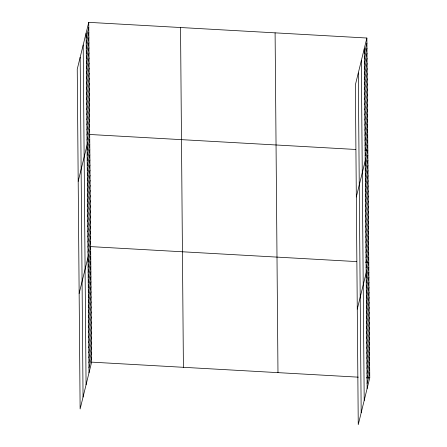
<?xml version="1.0" encoding="UTF-8"?>
<svg xmlns="http://www.w3.org/2000/svg" width="447" height="447" viewBox="0 0 447 447"><rect width="100%" height="100%" fill="white"/><g stroke="black" fill="none" stroke-linecap="round" stroke-linejoin="round"><path stroke-width="0.67" d="M88.746 22.35L77.242 69.19L80.125 408.977L91.629 362.137L88.746 22.35L366.875 38.023L369.758 377.81L358.254 424.65L355.371 84.863L366.875 38.023M86.159 38.146L88.791 27.446M86.204 43.242L88.83 32.542M86.249 48.343L88.875 37.643M86.293 53.439L88.919 42.739M86.332 58.535L88.964 47.835M86.377 63.63L89.003 52.93M86.422 68.726L89.048 58.026M86.461 73.828L89.093 63.122M86.506 78.923L89.137 68.223M86.55 84.019L89.176 73.319M86.595 89.115L89.221 78.415M86.634 94.211L89.266 83.511M86.679 99.307L89.311 88.607M86.724 104.408L89.35 93.702M86.768 109.504L89.394 98.804M86.807 114.6L89.439 103.9M86.852 119.695L89.478 108.995M86.897 124.791L89.523 114.091M86.941 129.887L89.568 119.187M86.981 134.988L89.612 124.288M87.025 140.084L89.651 129.384M78.191 181.32L89.696 134.48L355.717 149.466M87.115 150.276L89.741 139.576M87.154 155.372L89.786 144.672M87.199 160.473L89.825 149.767M87.243 165.569L89.869 154.869M87.282 170.665L89.914 159.965M87.327 175.76L89.959 165.06M87.372 180.856L89.998 170.156M87.416 185.952L90.043 175.252M87.456 191.053L90.087 180.353M87.5 196.149L90.132 185.449M87.545 201.245L90.171 190.545M87.59 206.341L90.216 195.641M87.629 211.437L90.26 200.737M87.673 216.538L90.3 205.832M87.718 221.634L90.344 210.934M87.763 226.73L90.389 216.03M87.802 231.825L90.434 221.125M87.847 236.921L90.473 226.221M87.891 242.017L90.517 231.317M87.936 247.118L90.562 236.413M87.975 252.214L90.607 241.514M79.141 293.45L90.646 246.61L356.667 261.596M88.065 262.333L90.691 251.633M88.104 267.356L90.735 256.656M88.148 272.379L90.775 261.679M88.188 277.403L90.819 266.703M88.232 282.426L90.858 271.726M88.277 287.449L90.903 276.749M88.316 292.472L90.948 281.772M88.361 297.495L90.987 286.795M88.405 302.518L91.032 291.813M88.445 307.542L91.076 296.836M88.489 312.559L91.115 301.859M88.528 317.582L91.16 306.882M88.573 322.605L91.199 311.905M88.618 327.629L91.244 316.929M88.657 332.652L91.289 321.952M88.702 337.675L91.328 326.975M88.746 342.698L91.372 331.998M88.785 347.721L91.417 337.021M88.83 352.744L91.456 342.044M88.869 357.768L91.501 347.068M88.914 362.791L91.54 352.091M88.959 367.814L91.585 357.114M364.294 53.819L366.92 43.119M364.339 58.915L366.965 48.215M364.378 64.01L367.009 53.31M364.422 69.106L367.048 58.406M364.467 74.208L367.093 63.508M364.506 79.303L367.138 68.603M364.551 84.399L367.183 73.699M364.596 89.495L367.222 78.795M364.64 94.591L367.266 83.891M364.679 99.692L367.311 88.987M364.724 104.788L367.356 94.088M364.769 109.884L367.395 99.184M364.813 114.98L367.44 104.28M364.853 120.075L367.484 109.375M364.897 125.171L367.529 114.471M364.942 130.273L367.568 119.567M364.987 135.368L367.613 124.668M365.026 140.464L367.657 129.764M365.07 145.56L367.697 134.86M365.115 150.656L367.741 139.956M365.16 155.752L367.786 145.052M356.32 196.993L367.831 150.153L365.277 150.008M365.244 165.949L367.87 155.249M365.288 171.045L367.915 160.344M365.328 176.14L367.959 165.44M365.372 181.236L368.004 170.536M365.417 186.338L368.043 175.632M365.462 191.433L368.088 180.733M365.501 196.529L368.132 185.829M365.545 201.625L368.177 190.925M365.59 206.721L368.216 196.021M365.635 211.817L368.261 201.116M365.674 216.918L368.306 206.218M365.719 222.014L368.345 211.314M365.763 227.11L368.389 216.409M365.808 232.205L368.434 221.505M365.847 237.301L368.479 226.601M365.892 242.403L368.518 231.697M365.937 247.498L368.563 236.798M365.981 252.594L368.607 241.894M366.02 257.69L368.652 246.99M366.065 262.786L368.691 252.086M366.11 267.882L368.736 257.181M357.276 309.123L368.781 262.277L365.59 262.098M366.194 278.006L368.82 267.3M366.238 283.024L368.864 272.324M366.277 288.047L368.909 277.347M366.322 293.07L368.948 282.37M366.367 298.093L368.993 287.393M366.406 303.116L369.038 292.416M366.451 308.139L369.077 297.439M366.49 313.163L369.121 302.463M366.534 318.186L369.161 307.486M366.579 323.209L369.205 312.509M366.618 328.232L369.25 317.532M366.663 333.255L369.289 322.555M366.708 338.278L369.334 327.578M366.747 343.302L369.378 332.602M366.791 348.325L369.418 337.625M366.831 353.348L369.462 342.648M366.875 358.371L369.501 347.671M366.92 363.394L369.546 352.694M366.959 368.417L369.591 357.717M367.004 373.441L369.63 362.74M367.048 378.464L369.675 367.764M367.088 383.487L369.719 372.787M91.629 362.137L358.287 377.162M366.574 377.626L369.758 377.81M364.249 48.723L367.132 388.51M361.321 60.647L364.204 400.434M358.304 72.939L361.182 412.721M275.095 32.849L277.978 372.636M180.532 27.524L183.41 367.305M86.12 33.05L88.998 372.837M83.187 44.979L86.07 384.766M80.169 57.266L83.053 397.053"/></g></svg>
